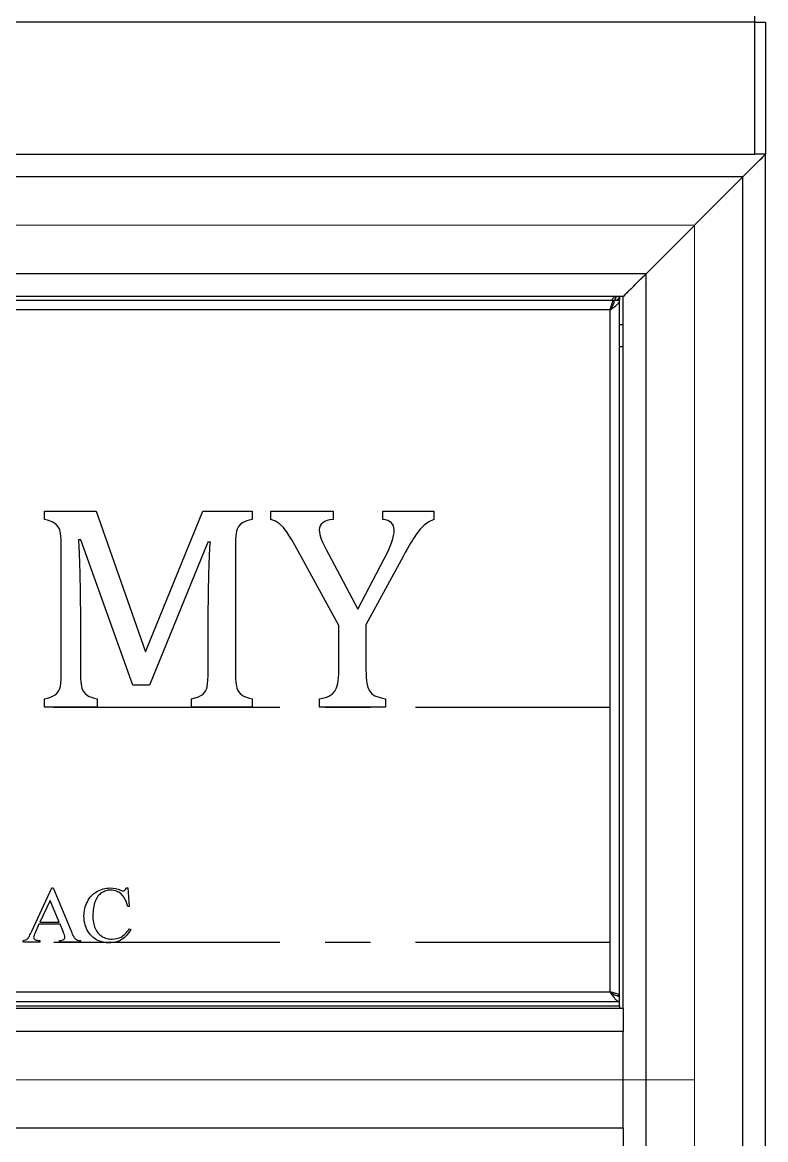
# Model space of a CAD drawing. Header units: millimetres. Extents: x 0.6 to 29.2, y 0.5 to 20.5.
# Drawn here: x 20.097 to 22.185, y 13.075 to 16.213 of the extents above; entities that cross this region are included whole.
import ezdxf

# ---------------------------------------------------------------- set-up
doc = ezdxf.new("R2010")
doc.units = ezdxf.units.MM
doc.linetypes.add('CENTER', pattern=[1.016, 0.635, -0.127, 0.127, -0.127])
doc.layers.add('BEND', color=5, linetype='CENTER')

msp = doc.modelspace()

# ---------------------------------------------------------------- linework, layer by layer
for p, q in [((22.1545, 16.2131), (22.1545, 16.2431)), ((22.1545, 16.2131), (15.7145, 16.2131)), ((22.1545, 15.8431), (22.1545, 16.2131)), ((22.1545, 16.2131), (22.1845, 16.2131)), ((22.1845, 16.2131), (22.1845, 15.8431)), ((15.7145, 15.8431), (22.1545, 15.8431)), ((22.1845, 15.8431), (22.1545, 15.8431)), ((22.1845, 5.5431), (22.1845, 15.8431)), ((22.1205, 15.7791), (15.7485, 15.7791)), ((21.8485, 15.5071), (22.1205, 15.7791)), ((22.1205, 5.5431), (22.1205, 15.7791)), ((21.8485, 15.5071), (16.0205, 15.5071)), ((21.8485, 5.5431), (21.8485, 15.5071)), ((21.7845, 15.4431), (16.0845, 15.4431)), ((21.7635, 15.4391), (21.7635, 15.4431)), ((21.7745, 15.4431), (21.7745, 15.4331)), ((21.7845, 13.4431), (21.7845, 15.4431)), ((16.1105, 15.4331), (21.7585, 15.4331)), ((21.7525, 15.4138), (21.7525, 15.4136)), ((21.7594, 15.4321), (21.7584, 15.4318)), ((21.7585, 15.4331), (21.7585, 15.4261)), ((21.7595, 15.4331), (21.7745, 15.4331)), ((21.7745, 13.4791), (21.7745, 15.4331)), ((21.7475, 15.4061), (16.1215, 15.4061)), ((21.7475, 13.4901), (21.7475, 15.4061)), ((21.7845, 15.3631), (21.7745, 15.3631)), ((21.7745, 15.3031), (21.7845, 15.3031)), ((16.0945, 13.4631), (21.7745, 13.4631)), ((16.1215, 13.4901), (21.7475, 13.4901)), ((21.7525, 13.487), (21.7525, 13.4868)), ((21.7745, 13.4791), (21.7676, 13.4791)), ((21.7745, 13.4631), (21.7745, 13.4781)), ((21.7745, 13.4511), (21.7745, 13.4631)), ((21.7845, 13.4431), (16.0845, 13.4431)), ((16.0945, 13.4511), (21.7745, 13.4511)), ((21.7745, 13.4511), (21.7745, 13.4431)), ((21.7845, 13.4431), (21.7845, 13.3791)), ((21.7845, 13.3791), (16.0845, 13.3791)), ((21.7845, 13.1071), (21.7845, 13.3791)), ((21.7845, 13.1071), (16.0845, 13.1071)), ((21.7845, 13.1071), (21.7845, 13.0431))]:
    msp.add_line(p, q)
at = {"color": 7, "linetype": 'Continuous', "lineweight": 0}
for p, q in [((15.8845, 15.6431), (21.9845, 15.6431)), ((21.9845, 15.6431), (15.8845, 15.6431)), ((21.9845, 15.6431), (21.9845, 5.5431)), ((21.9845, 15.6431), (21.9845, 5.5431)), ((15.8845, 13.2431), (21.9845, 13.2431)), ((15.8845, 13.2431), (21.9845, 13.2431))]:
    msp.add_line(p, q, dxfattribs=at)
at = {"flags": 128}
for points in [[(22.1205, 15.7791), (22.133, 15.7915), (22.145, 15.8035), (22.1561, 15.8146), (22.1658, 15.8243), (22.1738, 15.8323), (22.1797, 15.8382), (22.1833, 15.8418), (22.1845, 15.8431)], [(22.1845, 15.8431), (22.1836, 15.8421), (22.1807, 15.8392), (22.176, 15.8345), (22.1696, 15.8281), (22.1617, 15.8202), (22.1525, 15.8111), (22.1424, 15.8009), (22.1317, 15.7902), (22.1205, 15.7791)], [(21.7845, 15.4431), (21.7855, 15.444), (21.7884, 15.4469), (21.7931, 15.4516), (21.7995, 15.458), (21.8074, 15.4659), (21.8165, 15.4751), (21.8267, 15.4852), (21.8374, 15.4959), (21.8485, 15.5071)], [(21.8485, 15.5071), (21.8361, 15.4946), (21.824, 15.4826), (21.813, 15.4715), (21.8033, 15.4618), (21.7953, 15.4538), (21.7894, 15.4479), (21.7858, 15.4443), (21.7845, 15.4431)], [(20.7424, 14.8171), (20.7342, 14.815), (20.7272, 14.8127), (20.7213, 14.8106), (20.7168, 14.8083), (20.7099, 14.8034), (20.7044, 14.7974), (20.7022, 14.7937), (20.7003, 14.7892), (20.6988, 14.784), (20.6975, 14.7778), (20.6965, 14.7703), (20.6959, 14.761), (20.6954, 14.7501), (20.6953, 14.7372), (20.6953, 14.7372), (20.6953, 14.3929), (20.6953, 14.3929), (20.6954, 14.3805), (20.6958, 14.3699), (20.6963, 14.361), (20.6971, 14.3539), (20.6995, 14.3429), (20.7031, 14.3345), (20.7083, 14.3279), (20.7156, 14.3225), (20.7204, 14.3201), (20.7265, 14.3177), (20.7339, 14.3154), (20.7424, 14.313), (20.7424, 14.313), (20.7424, 14.2901), (20.7424, 14.2901), (20.5719, 14.2901), (20.5719, 14.2901), (20.5719, 14.313), (20.5719, 14.313), (20.5825, 14.3158), (20.5913, 14.3189), (20.5984, 14.3223), (20.6036, 14.3257), (20.6077, 14.3298), (20.611, 14.3347), (20.6138, 14.3404), (20.6157, 14.347), (20.6171, 14.3551), (20.6181, 14.3656), (20.6187, 14.3784), (20.6189, 14.3934), (20.6189, 14.3934), (20.6189, 14.5466), (20.6189, 14.5466), (20.6194, 14.6073), (20.6207, 14.6688), (20.6212, 14.6836), (20.6217, 14.6973), (20.6223, 14.7097), (20.6227, 14.7208), (20.6233, 14.7308), (20.6238, 14.7396), (20.6244, 14.7471), (20.625, 14.7534), (20.625, 14.7534), (20.6182, 14.7534), (20.6182, 14.7534), (20.4537, 14.3512), (20.4537, 14.3512), (20.4074, 14.3512), (20.4074, 14.3512), (20.2611, 14.7598), (20.2611, 14.7598), (20.2543, 14.7598), (20.2543, 14.7598), (20.2548, 14.7532), (20.2552, 14.7452), (20.2557, 14.736), (20.2563, 14.7256), (20.2567, 14.7139), (20.2571, 14.701), (20.2576, 14.6868), (20.2581, 14.6714), (20.2594, 14.6065), (20.2599, 14.5398), (20.2599, 14.5398), (20.2599, 14.3934), (20.2599, 14.3934), (20.26, 14.3809), (20.2604, 14.3701), (20.2608, 14.3613), (20.2617, 14.3541), (20.2641, 14.343), (20.2676, 14.3346), (20.2729, 14.328), (20.2802, 14.3225), (20.285, 14.3201), (20.291, 14.3177), (20.2984, 14.3154), (20.307, 14.313), (20.307, 14.313), (20.307, 14.2901), (20.307, 14.2901), (20.1593, 14.2901), (20.1593, 14.2901), (20.1593, 14.313), (20.1593, 14.313), (20.1707, 14.3162), (20.1802, 14.3197), (20.1874, 14.3232), (20.1927, 14.3271), (20.1965, 14.3314), (20.1997, 14.3365), (20.2021, 14.3423), (20.2038, 14.3491), (20.205, 14.3573), (20.2058, 14.3673), (20.2063, 14.3791), (20.2064, 14.3929), (20.2064, 14.3929), (20.2064, 14.7372), (20.2064, 14.7372), (20.2063, 14.7499), (20.2059, 14.7609), (20.2052, 14.77), (20.2044, 14.7772), (20.2018, 14.7883), (20.1977, 14.7966), (20.1923, 14.8029), (20.1854, 14.8078), (20.1809, 14.81), (20.175, 14.8122), (20.1679, 14.8146), (20.1593, 14.8171), (20.1593, 14.8171), (20.1593, 14.8401), (20.1593, 14.8401), (20.3038, 14.8401), (20.3038, 14.8401), (20.4432, 14.445), (20.4432, 14.445), (20.6036, 14.8401), (20.6036, 14.8401), (20.7424, 14.8401), (20.7424, 14.8401), (20.7424, 14.8171)], [(20.9856, 14.5191), (20.872, 14.7274), (20.872, 14.7274), (20.8623, 14.7448), (20.8539, 14.7595), (20.8466, 14.7713), (20.8407, 14.7803), (20.8301, 14.7939), (20.8193, 14.8042), (20.8077, 14.8119), (20.7946, 14.8171), (20.7946, 14.8171), (20.7946, 14.8401), (20.7946, 14.8401), (20.9697, 14.8401), (20.9697, 14.8401), (20.9697, 14.8171), (20.9697, 14.8171), (20.9606, 14.8158), (20.9528, 14.8138), (20.9462, 14.8111), (20.9407, 14.8077), (20.9365, 14.8038), (20.9334, 14.799), (20.9316, 14.7936), (20.931, 14.7877), (20.931, 14.7877), (20.9325, 14.7751), (20.9365, 14.7612), (20.9399, 14.7532), (20.9443, 14.7436), (20.9499, 14.7325), (20.9565, 14.7199), (20.9565, 14.7199), (21.0387, 14.5651), (21.0387, 14.5651), (21.1135, 14.7064), (21.1135, 14.7064), (21.1206, 14.7202), (21.1264, 14.7326), (21.1312, 14.7439), (21.1349, 14.7538), (21.1376, 14.7628), (21.1397, 14.7715), (21.1409, 14.7798), (21.1412, 14.7877), (21.1412, 14.7877), (21.1407, 14.7939), (21.1392, 14.7994), (21.1366, 14.8041), (21.133, 14.8082), (21.1285, 14.8115), (21.123, 14.8142), (21.1164, 14.8161), (21.109, 14.8171), (21.109, 14.8171), (21.109, 14.8401), (21.109, 14.8401), (21.2529, 14.8401), (21.2529, 14.8401), (21.2529, 14.8171), (21.2529, 14.8171), (21.2385, 14.8103), (21.2258, 14.8013), (21.214, 14.7893), (21.2021, 14.7738), (21.1989, 14.7692), (21.1954, 14.7635), (21.1915, 14.7572), (21.1872, 14.7501), (21.1826, 14.7421), (21.1776, 14.7332), (21.1724, 14.7237), (21.1666, 14.7132), (21.1666, 14.7132), (21.062, 14.5207), (21.062, 14.5207), (21.062, 14.3932), (21.062, 14.3932), (21.0621, 14.3826), (21.0626, 14.3729), (21.0633, 14.3644), (21.0644, 14.357), (21.0676, 14.3446), (21.0724, 14.3349), (21.0789, 14.3275), (21.0873, 14.3219), (21.0926, 14.3197), (21.0992, 14.3174), (21.1072, 14.3151), (21.1164, 14.313), (21.1164, 14.313), (21.1164, 14.2901), (21.1164, 14.2901), (20.9312, 14.2901), (20.9312, 14.2901), (20.9312, 14.313), (20.9312, 14.313), (20.9402, 14.315), (20.948, 14.317), (20.9544, 14.3192), (20.9597, 14.3214), (20.968, 14.3269), (20.9746, 14.3343), (20.9796, 14.3441), (20.983, 14.3565), (20.9841, 14.3641), (20.985, 14.3727), (20.9855, 14.3823), (20.9856, 14.3932), (20.9856, 14.3932), (20.9856, 14.5191)], [(20.2032, 13.6799), (20.1434, 13.6799), (20.1434, 13.6799), (20.1325, 13.6563), (20.1325, 13.6563), (20.1308, 13.6522), (20.1297, 13.6487), (20.1289, 13.6458), (20.1287, 13.6434), (20.1287, 13.6434), (20.1289, 13.6417), (20.1295, 13.6402), (20.1305, 13.6387), (20.1319, 13.6374), (20.1329, 13.6368), (20.134, 13.6362), (20.1354, 13.6357), (20.1371, 13.6353), (20.1389, 13.6349), (20.1411, 13.6345), (20.1434, 13.6343), (20.146, 13.6341), (20.146, 13.6341), (20.146, 13.6299), (20.146, 13.6299), (20.0989, 13.6299), (20.0989, 13.6299), (20.0989, 13.6341), (20.0989, 13.6341), (20.1031, 13.635), (20.1065, 13.636), (20.1091, 13.6372), (20.1109, 13.6386), (20.1109, 13.6386), (20.1124, 13.6401), (20.1138, 13.642), (20.1153, 13.6443), (20.1169, 13.6469), (20.1184, 13.6499), (20.1201, 13.6532), (20.1217, 13.6569), (20.1234, 13.661), (20.1234, 13.661), (20.1796, 13.782), (20.1796, 13.782), (20.1837, 13.782), (20.1837, 13.782), (20.2345, 13.6583), (20.2345, 13.6583), (20.2361, 13.6548), (20.2376, 13.6516), (20.2391, 13.6486), (20.2405, 13.6461), (20.2419, 13.6438), (20.2433, 13.6419), (20.2446, 13.6403), (20.2459, 13.639), (20.2487, 13.6371), (20.252, 13.6356), (20.2558, 13.6346), (20.2601, 13.6341), (20.2601, 13.6341), (20.2601, 13.6299), (20.2601, 13.6299), (20.2009, 13.6299), (20.2009, 13.6299), (20.2009, 13.6341), (20.2009, 13.6341), (20.205, 13.6344), (20.2084, 13.6351), (20.211, 13.6359), (20.213, 13.6371), (20.2143, 13.6385), (20.2153, 13.64), (20.2159, 13.6417), (20.2161, 13.6435), (20.2161, 13.6435), (20.2158, 13.6463), (20.215, 13.6499), (20.2136, 13.6542), (20.2117, 13.6593), (20.2117, 13.6593), (20.2032, 13.6799)], [(20.3929, 13.782), (20.397, 13.7299), (20.397, 13.7299), (20.3929, 13.7299), (20.3929, 13.7299), (20.3911, 13.7358), (20.3893, 13.7412), (20.3872, 13.7463), (20.385, 13.7509), (20.3826, 13.755), (20.3799, 13.7588), (20.3772, 13.7621), (20.3743, 13.765), (20.3712, 13.7675), (20.3679, 13.7697), (20.3645, 13.7715), (20.361, 13.7731), (20.3573, 13.7742), (20.3534, 13.775), (20.3494, 13.7756), (20.3452, 13.7757), (20.3452, 13.7757), (20.3417, 13.7756), (20.3383, 13.7753), (20.335, 13.7747), (20.3317, 13.7739), (20.3286, 13.7728), (20.3255, 13.7715), (20.3225, 13.77), (20.3196, 13.7682), (20.3168, 13.7662), (20.3141, 13.7639), (20.3117, 13.7614), (20.3093, 13.7585), (20.3072, 13.7554), (20.3051, 13.752), (20.3033, 13.7483), (20.3015, 13.7443), (20.3, 13.7401), (20.2987, 13.7357), (20.2975, 13.7309), (20.2966, 13.726), (20.2959, 13.7207), (20.2954, 13.7153), (20.2951, 13.7095), (20.295, 13.7036), (20.295, 13.7036), (20.2951, 13.6986), (20.2953, 13.6939), (20.2958, 13.6893), (20.2965, 13.6848), (20.2974, 13.6805), (20.2985, 13.6764), (20.2998, 13.6725), (20.3012, 13.6687), (20.3029, 13.6651), (20.3048, 13.6618), (20.3069, 13.6586), (20.3091, 13.6557), (20.3116, 13.653), (20.3143, 13.6505), (20.3172, 13.6482), (20.3202, 13.6461), (20.3234, 13.6442), (20.3268, 13.6427), (20.3302, 13.6413), (20.3338, 13.6402), (20.3375, 13.6393), (20.3412, 13.6387), (20.3452, 13.6384), (20.3492, 13.6382), (20.3492, 13.6382), (20.356, 13.6386), (20.3624, 13.6397), (20.3685, 13.6415), (20.3741, 13.6441), (20.3768, 13.6457), (20.3796, 13.6477), (20.3825, 13.6501), (20.3854, 13.6528), (20.3884, 13.6559), (20.3915, 13.6594), (20.3946, 13.6632), (20.3978, 13.6674), (20.3978, 13.6674), (20.4012, 13.6653), (20.4012, 13.6653), (20.3984, 13.6606), (20.3955, 13.6562), (20.3925, 13.6522), (20.3893, 13.6485), (20.3861, 13.6451), (20.3827, 13.642), (20.3792, 13.6392), (20.3756, 13.6368), (20.3719, 13.6347), (20.368, 13.6329), (20.3639, 13.6313), (20.3596, 13.6301), (20.3552, 13.6291), (20.3506, 13.6284), (20.3458, 13.6279), (20.3409, 13.6278), (20.3409, 13.6278), (20.3364, 13.6279), (20.3321, 13.6282), (20.3279, 13.6288), (20.3238, 13.6295), (20.3199, 13.6305), (20.316, 13.6316), (20.3123, 13.633), (20.3088, 13.6346), (20.3053, 13.6364), (20.302, 13.6384), (20.2988, 13.6407), (20.2958, 13.6431), (20.2928, 13.6457), (20.29, 13.6486), (20.2873, 13.6517), (20.2848, 13.655), (20.2848, 13.655), (20.2813, 13.6602), (20.2783, 13.6655), (20.2758, 13.6712), (20.2737, 13.677), (20.272, 13.6831), (20.2709, 13.6894), (20.2702, 13.6959), (20.27, 13.7026), (20.27, 13.7026), (20.2701, 13.7081), (20.2705, 13.7134), (20.2713, 13.7187), (20.2724, 13.7238), (20.2737, 13.7288), (20.2754, 13.7337), (20.2773, 13.7385), (20.2796, 13.7431), (20.2821, 13.7476), (20.2848, 13.7519), (20.2878, 13.7558), (20.291, 13.7595), (20.2944, 13.763), (20.298, 13.7662), (20.3019, 13.7691), (20.306, 13.7718), (20.3103, 13.7742), (20.3147, 13.7762), (20.3191, 13.778), (20.3237, 13.7794), (20.3283, 13.7805), (20.333, 13.7813), (20.3379, 13.7818), (20.3428, 13.782), (20.3428, 13.782), (20.3506, 13.7816), (20.3583, 13.7804), (20.3659, 13.7784), (20.3735, 13.7756), (20.3735, 13.7756), (20.3756, 13.7747), (20.3773, 13.7741), (20.3787, 13.7738), (20.3798, 13.7736), (20.3798, 13.7736), (20.3825, 13.7741), (20.3848, 13.7753), (20.3848, 13.7753), (20.3861, 13.7766), (20.3871, 13.7782), (20.388, 13.78), (20.3887, 13.782), (20.3887, 13.782), (20.3929, 13.782)], [(20.2007, 13.6861), (20.1752, 13.7464), (20.1752, 13.7464), (20.1463, 13.6861), (20.1463, 13.6861), (20.2007, 13.6861)]]:
    msp.add_lwpolyline(points, dxfattribs=at)
for points, knots in [([(21.7635, 15.4431), (21.7621, 15.4427), (21.7592, 15.4421), (21.7554, 15.4382), (21.7531, 15.4344), (21.7522, 15.4331)], [0, 0, 0, 0, 0.387872, 0.775989, 1, 1, 1, 1]), ([(21.7601, 15.4331), (21.7608, 15.434), (21.7631, 15.4367), (21.7644, 15.44), (21.7645, 15.4424), (21.7645, 15.4431)], [0, 0, 0, 0, 0.270258, 0.809089, 1, 1, 1, 1]), ([(21.7666, 15.4331), (21.767, 15.4333), (21.7697, 15.435), (21.7729, 15.4381), (21.7745, 15.4412), (21.7745, 15.4429), (21.7745, 15.4431)], [0, 0, 0, 0, 0.069323, 0.507586, 0.945843, 1, 1, 1, 1]), ([(21.7585, 15.4331), (21.7576, 15.4326), (21.7558, 15.4318), (21.753, 15.4256), (21.7503, 15.4167), (21.7485, 15.4096), (21.7475, 15.4061)], [0, 0, 0, 0, 0.250001, 0.500002, 0.75, 1, 1, 1, 1]), ([(21.7475, 15.4061), (21.7511, 15.4083), (21.7584, 15.4129), (21.7674, 15.4198), (21.7734, 15.4265), (21.7742, 15.4309), (21.7745, 15.4331)], [0, 0, 0, 0, 0.254668, 0.509562, 0.764455, 1, 1, 1, 1]), ([(21.7475, 15.4061), (21.7499, 15.4094), (21.7545, 15.4161), (21.7589, 15.4251), (21.7594, 15.4308), (21.7595, 15.4331)], [0, 0, 0, 0, 0.37099, 0.748307, 1, 1, 1, 1]), ([(21.7475, 13.4901), (21.7498, 13.4865), (21.7544, 13.4792), (21.7613, 13.4702), (21.768, 13.4642), (21.7724, 13.4634), (21.7745, 13.4631)], [0, 0, 0, 0, 0.25467, 0.509561, 0.764453, 1, 1, 1, 1]), ([(21.7745, 13.4791), (21.7741, 13.48), (21.7733, 13.4818), (21.7671, 13.4846), (21.7582, 13.4873), (21.7511, 13.4891), (21.7475, 13.4901)], [0, 0, 0, 0, 0.250003, 0.500005, 0.749999, 1, 1, 1, 1]), ([(21.7563, 13.4843), (21.7562, 13.4844), (21.7553, 13.4854), (21.7522, 13.4873), (21.7491, 13.4891), (21.7475, 13.4901)], [0, 0, 0, 0, 0.043367, 0.521688, 1, 1, 1, 1]), ([(21.7475, 13.4901), (21.7509, 13.4877), (21.7576, 13.4831), (21.7666, 13.4787), (21.7723, 13.4782), (21.7745, 13.4781)], [0, 0, 0, 0, 0.370987, 0.748303, 1, 1, 1, 1])]:
    msp.add_open_spline(points, degree=3, knots=knots)
at = {"layer": 'BEND'}
for p, q in [((16.1215, 14.2901), (21.7475, 14.2901)), ((16.1215, 13.6299), (21.7475, 13.6299))]:
    msp.add_line(p, q, dxfattribs=at)

doc.saveas('drawing.dxf')
